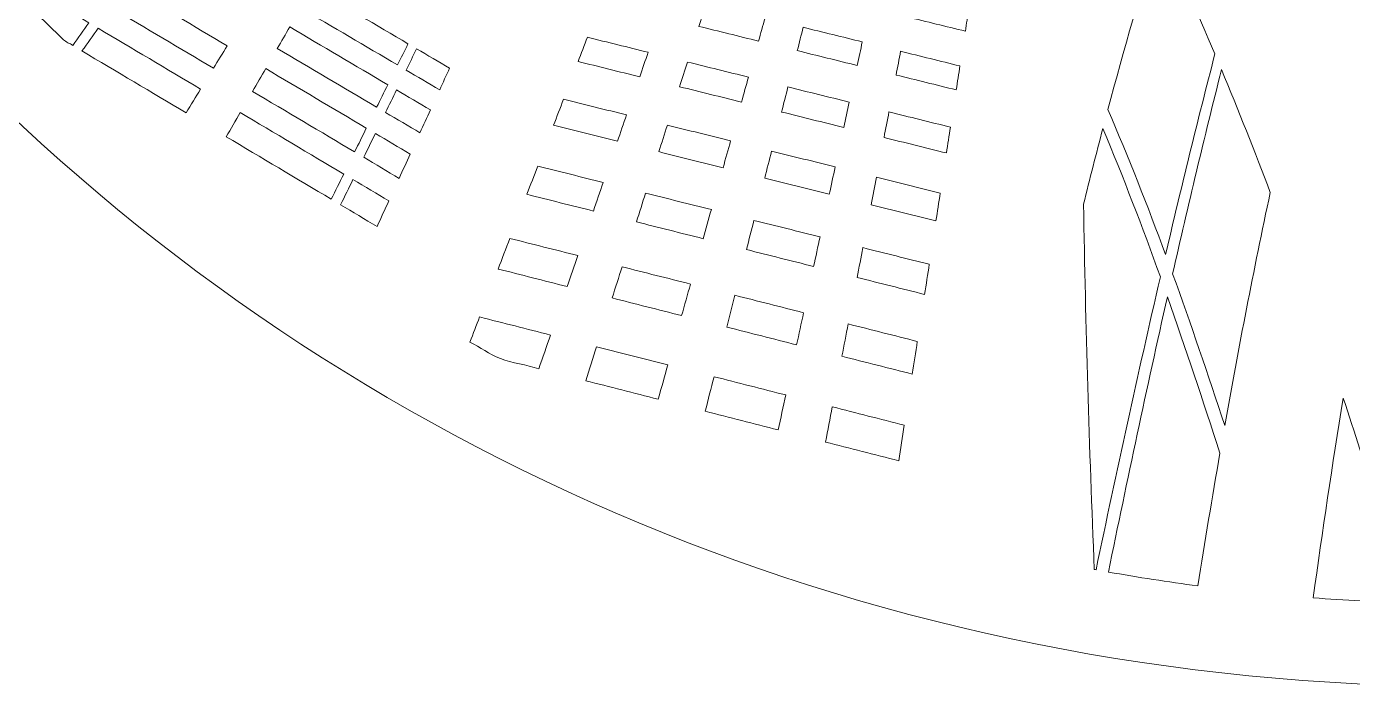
# Model space of a CAD drawing. Header units: millimetres. Extents: x -751 to 1411, y -446 to 1681.
# Drawn here: x -538.7 to -225.6, y -445.7 to -289.8 of the extents above; entities that cross this region are included whole.
import ezdxf

# ---------------------------------------------------------------- set-up
doc = ezdxf.new("R2010")
doc.units = ezdxf.units.MM
doc.header["$MEASUREMENT"] = 0
doc.layers.add('Layer 6', color=7, linetype='Continuous')

msp = doc.modelspace()

# ---------------------------------------------------------------- linework, layer by layer
at = {"layer": 'Layer 6', "lineweight": 0}
for points, knots in [([(-198.52, 551.4), (-477.55, 551.4), (-697.08, 331.88), (-697.08, 52.85), (-697.08, -226.18), (-477.55, -445.71), (-198.52, -445.71), (80.51, -445.71), (300.03, -226.18), (300.03, 52.85), (300.03, 331.88), (80.51, 551.4), (-198.52, 551.4)], [0, 0, 0, 0, 1, 1, 1, 2, 2, 2, 3, 3, 3, 4, 4, 4, 4]), ([(-271.19, -267.14), (-266.6, -276.77), (-262.25, -286.51), (-258.08, -296.33), (-262.16, -312.08), (-266.02, -327.87), (-269.73, -343.71), (-273.99, -332.19), (-278.48, -320.75), (-283.36, -309.47), (-279.56, -295.29), (-275.53, -281.17), (-271.19, -267.14)], [0, 0, 0, 0, 1, 1, 1, 2, 2, 2, 3, 3, 3, 4, 4, 4, 4]), ([(-518.46, -285.53), (-517.26, -283.84), (-516.06, -282.15), (-514.87, -280.46), (-507.02, -285.1), (-499.16, -289.75), (-491.31, -294.4), (-492.4, -296.16), (-493.48, -297.93), (-494.56, -299.69), (-502.53, -294.97), (-510.49, -290.25), (-518.46, -285.53)], [0, 0, 0, 0, 1, 1, 1, 2, 2, 2, 3, 3, 3, 4, 4, 4, 4]), ([(-448.62, -293.9), (-449.45, -295.58), (-450.27, -297.25), (-451.1, -298.93), (-458.71, -294.44), (-466.33, -289.96), (-473.94, -285.47), (-473.01, -283.86), (-472.08, -282.26), (-471.15, -280.65), (-463.64, -285.07), (-456.13, -289.49), (-448.62, -293.9)], [0, 0, 0, 0, 1, 1, 1, 2, 2, 2, 3, 3, 3, 4, 4, 4, 4]), ([(-529.93, -292.97), (-531.16, -291.9), (-533.68, -289.3), (-535.14, -287.92), (-534.22, -286.58), (-533.21, -285.34), (-532.26, -284.03), (-529.49, -285.68), (-526.72, -287.33), (-523.95, -288.97), (-525.21, -290.77), (-526.53, -292.5), (-527.76, -294.34), (-528.75, -293.57), (-528.69, -294.03), (-529.93, -292.97)], [0, 0, 0, 0, 1, 1, 1, 2, 2, 2, 3, 3, 3, 4, 4, 4, 5, 5, 5, 5]), ([(-379.93, -289.81), (-379.35, -288), (-378.77, -286.2), (-378.2, -284.39), (-373.57, -285.53), (-368.94, -286.67), (-364.3, -287.81), (-364.82, -289.64), (-365.33, -291.46), (-365.84, -293.29), (-370.53, -292.13), (-375.23, -290.97), (-379.93, -289.81)], [0, 0, 0, 0, 1, 1, 1, 2, 2, 2, 3, 3, 3, 4, 4, 4, 4]), ([(-330.74, -287.58), (-330.4, -285.84), (-330.07, -284.1), (-329.73, -282.36), (-325.22, -283.46), (-320.71, -284.57), (-316.19, -285.68), (-316.46, -287.43), (-316.74, -289.19), (-317.01, -290.95), (-321.58, -289.83), (-326.16, -288.71), (-330.74, -287.58)], [0, 0, 0, 0, 1, 1, 1, 2, 2, 2, 3, 3, 3, 4, 4, 4, 4]), ([(-501.03, -310.24), (-509.22, -305.36), (-517.41, -300.49), (-525.6, -295.62), (-524.33, -293.83), (-523.07, -292.04), (-521.8, -290.25), (-513.73, -295.04), (-505.66, -299.83), (-497.59, -304.62), (-498.73, -306.49), (-499.88, -308.37), (-501.03, -310.24)], [0, 0, 0, 0, 1, 1, 1, 2, 2, 2, 3, 3, 3, 4, 4, 4, 4]), ([(-476.53, -289.95), (-468.82, -294.5), (-461.11, -299.05), (-453.4, -303.6), (-454.28, -305.37), (-455.15, -307.14), (-456.02, -308.91), (-463.84, -304.29), (-471.66, -299.66), (-479.48, -295.04), (-478.5, -293.35), (-477.52, -291.65), (-476.53, -289.95)], [0, 0, 0, 0, 1, 1, 1, 2, 2, 2, 3, 3, 3, 4, 4, 4, 4]), ([(-356.7, -295.54), (-356.23, -293.71), (-355.77, -291.87), (-355.3, -290.03), (-350.65, -291.18), (-345.99, -292.32), (-341.34, -293.47), (-341.75, -295.33), (-342.15, -297.18), (-342.55, -299.04), (-347.27, -297.87), (-351.99, -296.71), (-356.7, -295.54)], [0, 0, 0, 0, 1, 1, 1, 2, 2, 2, 3, 3, 3, 4, 4, 4, 4]), ([(-391.91, -295.93), (-392.58, -297.86), (-393.24, -299.79), (-393.91, -301.72), (-398.75, -300.51), (-403.6, -299.31), (-408.44, -298.1), (-407.71, -296.2), (-406.97, -294.29), (-406.24, -292.38), (-401.46, -293.56), (-396.69, -294.75), (-391.91, -295.93)], [0, 0, 0, 0, 1, 1, 1, 2, 2, 2, 3, 3, 3, 4, 4, 4, 4]), ([(-449.06, -300.13), (-448.24, -298.45), (-447.42, -296.77), (-446.6, -295.09), (-444, -296.62), (-441.4, -298.15), (-438.8, -299.68), (-439.58, -301.39), (-440.36, -303.09), (-441.14, -304.8), (-443.78, -303.24), (-446.42, -301.69), (-449.06, -300.13)], [0, 0, 0, 0, 1, 1, 1, 2, 2, 2, 3, 3, 3, 4, 4, 4, 4]), ([(-332.3, -295.7), (-327.62, -296.85), (-322.95, -298), (-318.28, -299.15), (-318.57, -301.04), (-318.86, -302.92), (-319.16, -304.81), (-323.89, -303.64), (-328.63, -302.47), (-333.37, -301.3), (-333.01, -299.43), (-332.65, -297.57), (-332.3, -295.7)], [0, 0, 0, 0, 1, 1, 1, 2, 2, 2, 3, 3, 3, 4, 4, 4, 4]), ([(-458.46, -313.85), (-459.38, -315.72), (-460.3, -317.59), (-461.23, -319.46), (-469.26, -314.69), (-477.3, -309.93), (-485.34, -305.16), (-484.3, -303.37), (-483.26, -301.57), (-482.22, -299.78), (-474.3, -304.47), (-466.38, -309.16), (-458.46, -313.85)], [0, 0, 0, 0, 1, 1, 1, 2, 2, 2, 3, 3, 3, 4, 4, 4, 4]), ([(-384.48, -304.06), (-383.86, -302.12), (-383.24, -300.17), (-382.62, -298.23), (-377.82, -299.42), (-373.02, -300.61), (-368.22, -301.8), (-368.77, -303.76), (-369.32, -305.72), (-369.87, -307.68), (-374.74, -306.48), (-379.61, -305.27), (-384.48, -304.06)], [0, 0, 0, 0, 1, 1, 1, 2, 2, 2, 3, 3, 3, 4, 4, 4, 4]), ([(-255.75, -384.05), (-259.69, -372.05), (-263.77, -360.11), (-268.07, -348.24), (-264.39, -332.13), (-260.57, -316.05), (-256.53, -300.03), (-252.53, -309.64), (-248.7, -319.32), (-245, -329.06), (-248.93, -347.32), (-252.48, -365.66), (-255.75, -384.05)], [0, 0, 0, 0, 1, 1, 1, 2, 2, 2, 3, 3, 3, 4, 4, 4, 4]), ([(-453.92, -310.15), (-453.06, -308.37), (-452.2, -306.6), (-451.33, -304.82), (-448.66, -306.4), (-445.99, -307.98), (-443.32, -309.55), (-444.14, -311.35), (-444.97, -313.15), (-445.79, -314.96), (-448.5, -313.35), (-451.21, -311.75), (-453.92, -310.15)], [0, 0, 0, 0, 1, 1, 1, 2, 2, 2, 3, 3, 3, 4, 4, 4, 4]), ([(-360.4, -310.04), (-359.9, -308.06), (-359.39, -306.09), (-358.89, -304.11), (-354.07, -305.31), (-349.25, -306.5), (-344.43, -307.69), (-344.86, -309.69), (-345.29, -311.69), (-345.72, -313.68), (-350.62, -312.47), (-355.51, -311.25), (-360.4, -310.04)], [0, 0, 0, 0, 1, 1, 1, 2, 2, 2, 3, 3, 3, 4, 4, 4, 4]), ([(-397.02, -310.72), (-397.73, -312.8), (-398.45, -314.88), (-399.17, -316.96), (-404.2, -315.7), (-409.23, -314.44), (-414.26, -313.18), (-413.47, -311.13), (-412.67, -309.07), (-411.88, -307.02), (-406.93, -308.25), (-401.97, -309.49), (-397.02, -310.72)], [0, 0, 0, 0, 1, 1, 1, 2, 2, 2, 3, 3, 3, 4, 4, 4, 4]), ([(-491.54, -315.88), (-490.44, -313.98), (-489.34, -312.08), (-488.24, -310.18), (-480.09, -315.01), (-471.95, -319.85), (-463.8, -324.69), (-464.78, -326.67), (-465.76, -328.65), (-466.74, -330.63), (-475.01, -325.72), (-483.27, -320.8), (-491.54, -315.88)], [0, 0, 0, 0, 1, 1, 1, 2, 2, 2, 3, 3, 3, 4, 4, 4, 4]), ([(-336.21, -316.05), (-335.82, -314.04), (-335.43, -312.03), (-335.05, -310.02), (-330.2, -311.22), (-325.36, -312.42), (-320.52, -313.62), (-320.83, -315.65), (-321.15, -317.68), (-321.46, -319.71), (-326.38, -318.49), (-331.29, -317.27), (-336.21, -316.05)], [0, 0, 0, 0, 1, 1, 1, 2, 2, 2, 3, 3, 3, 4, 4, 4, 4]), ([(-456.33, -315.1), (-453.58, -316.73), (-450.84, -318.36), (-448.09, -319.98), (-448.96, -321.89), (-449.84, -323.79), (-450.71, -325.7), (-453.5, -324.04), (-456.28, -322.39), (-459.07, -320.74), (-458.16, -318.86), (-457.24, -316.98), (-456.33, -315.1)], [0, 0, 0, 0, 1, 1, 1, 2, 2, 2, 3, 3, 3, 4, 4, 4, 4]), ([(-372.44, -316.85), (-373.03, -318.96), (-373.63, -321.08), (-374.22, -323.19), (-379.27, -321.93), (-384.33, -320.67), (-389.38, -319.4), (-388.71, -317.31), (-388.05, -315.22), (-387.38, -313.12), (-382.4, -314.37), (-377.42, -315.61), (-372.44, -316.85)], [0, 0, 0, 0, 1, 1, 1, 2, 2, 2, 3, 3, 3, 4, 4, 4, 4]), ([(-286.57, -418.07), (-287.75, -389.33), (-288.61, -360.57), (-289.11, -331.8), (-287.62, -325.84), (-286.1, -319.88), (-284.54, -313.94), (-279.67, -325.49), (-275.21, -337.19), (-270.96, -348.99), (-276.28, -371.98), (-281.32, -395.04), (-286.14, -418.15), (-286.28, -418.13), (-286.43, -418.1), (-286.57, -418.07)], [0, 0, 0, 0, 1, 1, 1, 2, 2, 2, 3, 3, 3, 4, 4, 4, 5, 5, 5, 5]), ([(-362.75, -319.26), (-357.75, -320.51), (-352.75, -321.76), (-347.75, -323.01), (-348.21, -325.16), (-348.68, -327.31), (-349.14, -329.46), (-354.22, -328.19), (-359.3, -326.92), (-364.38, -325.65), (-363.84, -323.52), (-363.3, -321.39), (-362.75, -319.26)], [0, 0, 0, 0, 1, 1, 1, 2, 2, 2, 3, 3, 3, 4, 4, 4, 4]), ([(-402.53, -326.68), (-403.3, -328.93), (-404.08, -331.17), (-404.85, -333.42), (-410.08, -332.11), (-415.31, -330.79), (-420.54, -329.47), (-419.68, -327.25), (-418.83, -325.03), (-417.97, -322.8), (-412.82, -324.1), (-407.67, -325.39), (-402.53, -326.68)], [0, 0, 0, 0, 1, 1, 1, 2, 2, 2, 3, 3, 3, 4, 4, 4, 4]), ([(-323.95, -335.76), (-329.05, -334.49), (-334.16, -333.21), (-339.26, -331.93), (-338.84, -329.77), (-338.43, -327.6), (-338.01, -325.43), (-332.98, -326.69), (-327.96, -327.94), (-322.93, -329.19), (-323.27, -331.38), (-323.61, -333.57), (-323.95, -335.76)], [0, 0, 0, 0, 1, 1, 1, 2, 2, 2, 3, 3, 3, 4, 4, 4, 4]), ([(-464.52, -331.95), (-463.55, -329.96), (-462.58, -327.97), (-461.62, -325.98), (-458.79, -327.66), (-455.97, -329.34), (-453.15, -331.02), (-454.07, -333.03), (-454.99, -335.05), (-455.92, -337.07), (-458.78, -335.36), (-461.65, -333.66), (-464.52, -331.95)], [0, 0, 0, 0, 1, 1, 1, 2, 2, 2, 3, 3, 3, 4, 4, 4, 4]), ([(-394.68, -335.98), (-393.96, -333.72), (-393.23, -331.46), (-392.51, -329.19), (-387.34, -330.49), (-382.16, -331.79), (-376.99, -333.09), (-377.63, -335.38), (-378.27, -337.67), (-378.91, -339.95), (-384.17, -338.63), (-389.43, -337.31), (-394.68, -335.98)], [0, 0, 0, 0, 1, 1, 1, 2, 2, 2, 3, 3, 3, 4, 4, 4, 4]), ([(-352.84, -346.52), (-358.12, -345.19), (-363.41, -343.86), (-368.69, -342.53), (-368.1, -340.22), (-367.51, -337.92), (-366.93, -335.62), (-361.73, -336.92), (-356.53, -338.23), (-351.33, -339.53), (-351.83, -341.86), (-352.34, -344.19), (-352.84, -346.52)], [0, 0, 0, 0, 1, 1, 1, 2, 2, 2, 3, 3, 3, 4, 4, 4, 4]), ([(-411.02, -351.27), (-416.46, -349.88), (-421.9, -348.5), (-427.35, -347.12), (-426.42, -344.71), (-425.49, -342.3), (-424.56, -339.89), (-419.2, -341.24), (-413.85, -342.6), (-408.49, -343.95), (-409.33, -346.39), (-410.17, -348.83), (-411.02, -351.27)], [0, 0, 0, 0, 1, 1, 1, 2, 2, 2, 3, 3, 3, 4, 4, 4, 4]), ([(-326.63, -353.12), (-331.94, -351.78), (-337.25, -350.44), (-342.56, -349.11), (-342.11, -346.76), (-341.66, -344.42), (-341.21, -342.07), (-335.98, -343.38), (-330.76, -344.7), (-325.53, -346.01), (-325.9, -348.38), (-326.27, -350.75), (-326.63, -353.12)], [0, 0, 0, 0, 1, 1, 1, 2, 2, 2, 3, 3, 3, 4, 4, 4, 4]), ([(-384, -358.12), (-389.48, -356.73), (-394.95, -355.34), (-400.42, -353.95), (-399.64, -351.5), (-398.85, -349.04), (-398.07, -346.59), (-392.69, -347.95), (-387.3, -349.31), (-381.92, -350.67), (-382.61, -353.15), (-383.31, -355.64), (-384, -358.12)], [0, 0, 0, 0, 1, 1, 1, 2, 2, 2, 3, 3, 3, 4, 4, 4, 4]), ([(-356.85, -365.01), (-362.35, -363.61), (-367.85, -362.22), (-373.35, -360.82), (-372.72, -358.32), (-372.08, -355.82), (-371.44, -353.32), (-366.03, -354.69), (-360.62, -356.06), (-355.21, -357.43), (-355.75, -359.95), (-356.3, -362.48), (-356.85, -365.01)], [0, 0, 0, 0, 1, 1, 1, 2, 2, 2, 3, 3, 3, 4, 4, 4, 4]), ([(-262.1, -421.96), (-269.16, -421), (-276.2, -419.92), (-283.22, -418.69), (-278.79, -396.97), (-274.17, -375.28), (-269.29, -353.65), (-264.97, -365.91), (-260.87, -378.25), (-256.91, -390.64), (-258.72, -401.06), (-260.45, -411.5), (-262.1, -421.96)], [0, 0, 0, 0, 1, 1, 1, 2, 2, 2, 3, 3, 3, 4, 4, 4, 4]), ([(-417.73, -370.67), (-420.59, -369.75), (-424.07, -369.3), (-426.79, -368.26), (-429.51, -367.22), (-431.45, -365.56), (-434.01, -364.37), (-433.22, -362.38), (-432.48, -360.42), (-431.71, -358.44), (-426.13, -359.86), (-420.55, -361.28), (-414.97, -362.7), (-415.89, -365.36), (-416.78, -368), (-417.73, -370.67)], [0, 0, 0, 0, 1, 1, 1, 2, 2, 2, 3, 3, 3, 4, 4, 4, 5, 5, 5, 5]), ([(-329.55, -371.93), (-335.08, -370.53), (-340.61, -369.13), (-346.14, -367.72), (-345.65, -365.18), (-345.16, -362.63), (-344.67, -360.09), (-339.23, -361.47), (-333.79, -362.84), (-328.35, -364.22), (-328.75, -366.79), (-329.15, -369.36), (-329.55, -371.93)], [0, 0, 0, 0, 1, 1, 1, 2, 2, 2, 3, 3, 3, 4, 4, 4, 4]), ([(-389.54, -377.87), (-395.25, -376.41), (-400.96, -374.95), (-406.66, -373.49), (-405.81, -370.82), (-404.96, -368.15), (-404.1, -365.47), (-404.1, -365.47), (-387.27, -369.76), (-387.27, -369.76), (-388.02, -372.47), (-388.78, -375.17), (-389.54, -377.87)], [0, 0, 0, 0, 1, 1, 1, 2, 2, 2, 3, 3, 3, 4, 4, 4, 4]), ([(-361.21, -385.12), (-366.95, -383.65), (-372.69, -382.18), (-378.43, -380.71), (-377.73, -377.99), (-377.04, -375.27), (-376.35, -372.55), (-370.7, -373.99), (-365.06, -375.42), (-359.42, -376.86), (-360.01, -379.61), (-360.61, -382.37), (-361.21, -385.12)], [0, 0, 0, 0, 1, 1, 1, 2, 2, 2, 3, 3, 3, 4, 4, 4, 4]), ([(-234.88, -424.79), (-232.69, -409.04), (-230.34, -393.31), (-227.78, -377.62), (-222.45, -393.66), (-217.37, -409.77), (-212.47, -425.94), (-219.95, -425.71), (-227.41, -425.33), (-234.88, -424.79)], [0, 0, 0, 0, 1, 1, 1, 2, 2, 2, 3, 3, 3, 3]), ([(-332.72, -392.4), (-338.49, -390.93), (-344.26, -389.45), (-350.03, -387.97), (-349.5, -385.2), (-348.97, -382.43), (-348.44, -379.66), (-342.76, -381.11), (-337.09, -382.55), (-331.42, -384), (-331.85, -386.8), (-332.28, -389.6), (-332.72, -392.4)], [0, 0, 0, 0, 1, 1, 1, 2, 2, 2, 3, 3, 3, 4, 4, 4, 4])]:
    msp.add_open_spline(points, degree=3, knots=knots, dxfattribs=at)

doc.saveas('drawing.dxf')
